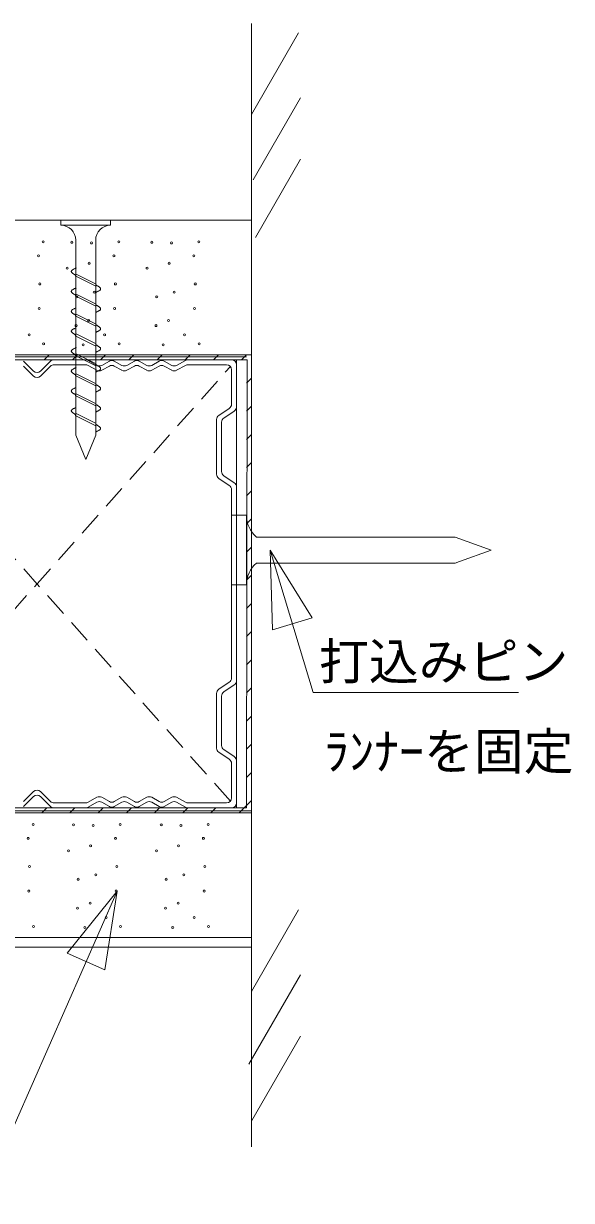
# Model space of a CAD drawing. Units: millimetres on the paper, with parts at other scales. Extents: x -138 to 137, y -97 to 95.
# Drawn here: x 42 to 69.4, y -21.1 to 38 of the extents above; entities that cross this region are included whole.
import ezdxf
from ezdxf.enums import TextEntityAlignment as Align

# ---------------------------------------------------------------- set-up
doc = ezdxf.new("R2010")
doc.units = ezdxf.units.MM
doc.linetypes.add('DASHED1', pattern=[1.8, 1.2, -0.6])
doc.layers.add('1-0_中心線', color=7, linetype='Continuous', lineweight=18)
doc.layers.add('1-6_文字', color=7, linetype='Continuous', lineweight=18)
doc.styles.add('ＭＳ ゴシック', font='')
doc.styles.get('ＭＳ ゴシック').set_extended_font_data('MS Gothic')

msp = doc.modelspace()

# ---------------------------------------------------------------- linework, layer by layer
at = {"layer": '1-0_中心線'}
for p, q in [((53.396, -18.361), (53.396, 38.038)), ((53.396, 33.473), (55.762, 37.571)), ((53.48, 30.189), (55.861, 34.312)), ((53.592, 27.296), (55.861, 31.225)), ((53.396, 28.159), (6.378, 28.159)), ((43.835, 28.159), (43.835, 27.909)), ((43.835, 27.909), (46.335, 27.909)), ((53.396, -8.341), (53.396, 28.159)), ((45.585, 27.159), (45.585, 17.365)), ((45.607, 24.953), (44.607, 25.453)), ((45.562, 24.864), (44.562, 25.364)), ((45.562, 23.864), (44.562, 24.364)), ((45.607, 23.953), (44.607, 24.453)), ((45.562, 22.864), (44.562, 23.364)), ((45.607, 22.953), (44.607, 23.453)), ((45.562, 21.864), (44.562, 22.364)), ((45.607, 21.953), (44.607, 22.453)), ((53.396, 21.409), (6.378, 21.409)), ((38.396, 21.309), (53.146, 21.309)), ((43.254, 21.409), (43.004, 21.159)), ((44.668, 21.409), (44.418, 21.159)), ((45.562, 20.864), (44.562, 21.364)), ((45.607, 20.953), (44.607, 21.453)), ((46.082, 21.409), (45.832, 21.159)), ((47.496, 21.409), (47.246, 21.159)), ((48.911, 21.409), (48.661, 21.159)), ((50.325, 21.409), (50.075, 21.159)), ((51.739, 21.409), (51.489, 21.159)), ((53.153, 21.409), (52.903, 21.158)), ((53.189, 21.159), (35.23, 21.159)), ((42.469, 20.585), (41.969, 21.085)), ((41.969, 20.835), (42.469, 20.335)), ((43.323, 21.085), (42.823, 20.585)), ((42.823, 20.335), (43.323, 20.835)), ((52.646, 21.159), (43.239, 21.159)), ((45.081, 21.159), (43.499, 21.159)), ((45.081, 20.909), (43.499, 20.909)), ((45.649, 20.877), (45.203, 21.127)), ((45.649, 20.627), (45.203, 20.877)), ((46.274, 21.09), (45.893, 20.877)), ((46.274, 20.84), (45.893, 20.627)), ((46.899, 20.877), (46.518, 21.09)), ((46.899, 20.627), (46.518, 20.84)), ((47.524, 21.09), (47.143, 20.877)), ((47.524, 20.84), (47.143, 20.627)), ((48.149, 20.877), (47.768, 21.09)), ((48.149, 20.627), (47.768, 20.84)), ((48.774, 21.09), (48.393, 20.877)), ((48.774, 20.84), (48.393, 20.627)), ((49.399, 20.877), (49.018, 21.09)), ((49.399, 20.627), (49.018, 20.84)), ((50.089, 21.127), (49.643, 20.877)), ((50.089, 20.877), (49.643, 20.627)), ((52.146, 20.909), (50.211, 20.909)), ((52.396, 21.159), (50.266, 21.159)), ((52.396, 21.159), (50.28, 21.159)), ((52.646, -1.338), (52.646, 21.159)), ((52.646, 18.792), (52.646, 20.909)), ((53.189, 21.159), (53.143, -1.342)), ((45.562, 19.864), (44.562, 20.364)), ((45.607, 19.953), (44.607, 20.453)), ((52.396, 18.926), (52.396, 20.659)), ((53.396, 20.237), (53.146, 19.987)), ((45.562, 18.864), (44.562, 19.364)), ((45.607, 18.953), (44.607, 19.453)), ((45.562, 17.864), (44.562, 18.364)), ((45.607, 17.953), (44.607, 18.453)), ((52.285, 18.718), (51.757, 18.367)), ((52.535, 18.584), (52.007, 18.233)), ((53.396, 18.823), (53.146, 18.573)), ((51.646, 15.409), (51.646, 18.159)), ((51.896, 18.025), (51.896, 15.542)), ((45.085, 16.158), (45.585, 17.365)), ((53.396, 17.409), (53.146, 17.159)), ((53.396, 15.994), (53.146, 15.744)), ((52.285, 14.849), (51.757, 15.201)), ((52.535, 14.983), (52.007, 15.334)), ((52.646, 10.159), (52.646, 14.775)), ((53.396, 14.58), (53.146, 14.33)), ((52.396, 13.353), (52.396, 9.853)), ((52.396, 13.353), (53.146, 13.353)), ((53.146, 13.353), (53.146, 9.853)), ((53.396, 13.166), (53.146, 12.916)), ((53.646, 12.253), (63.615, 12.253)), ((65.421, 11.603), (63.615, 12.253)), ((53.396, 11.752), (53.146, 11.502)), ((53.646, 10.953), (63.615, 10.953)), ((53.396, 10.337), (53.146, 10.087)), ((52.396, 9.853), (53.146, 9.853)), ((52.646, 5.042), (52.646, 9.534)), ((53.396, 8.923), (53.146, 8.673)), ((53.396, 7.509), (53.146, 7.259)), ((53.396, 6.095), (53.146, 5.845)), ((52.285, 4.968), (51.757, 4.617)), ((52.535, 4.834), (52.007, 4.483)), ((51.646, 1.659), (51.646, 4.409)), ((51.896, 4.275), (51.896, 1.792)), ((53.396, 4.681), (53.146, 4.431)), ((53.396, 3.266), (53.146, 3.016)), ((53.396, 1.852), (53.146, 1.602)), ((52.285, 1.099), (51.757, 1.451)), ((52.535, 1.233), (52.007, 1.584)), ((52.396, 0.891), (52.396, -0.841)), ((53.396, 0.438), (53.146, 0.188)), ((41.969, -1.018), (42.469, -0.518)), ((42.823, -0.518), (43.323, -1.018)), ((42.469, -0.768), (41.969, -1.268)), ((43.323, -1.268), (42.823, -0.768)), ((45.081, -1.091), (43.499, -1.091)), ((45.649, -0.81), (45.203, -1.06)), ((45.649, -1.06), (45.203, -1.31)), ((46.274, -1.023), (45.893, -0.81)), ((46.274, -1.273), (45.893, -1.06)), ((46.899, -0.81), (46.518, -1.023)), ((46.899, -1.06), (46.518, -1.273)), ((47.524, -1.023), (47.143, -0.81)), ((47.524, -1.273), (47.143, -1.06)), ((48.149, -0.81), (47.768, -1.023)), ((48.149, -1.06), (47.768, -1.273)), ((48.774, -1.023), (48.393, -0.81)), ((48.774, -1.273), (48.393, -1.06)), ((49.399, -0.81), (49.018, -1.023)), ((49.399, -1.06), (49.018, -1.273)), ((50.089, -1.06), (49.643, -0.81)), ((50.089, -1.31), (49.643, -1.06)), ((52.146, -1.091), (50.211, -1.091)), ((53.396, -0.976), (52.781, -1.591)), ((53.396, -1.591), (6.337, -1.591)), ((53.143, -1.341), (6.378, -1.341)), ((53.396, -1.491), (36.84, -1.491)), ((43.131, -1.341), (42.881, -1.591)), ((45.081, -1.341), (43.499, -1.341)), ((44.545, -1.341), (44.295, -1.591)), ((45.96, -1.341), (45.71, -1.591)), ((47.374, -1.341), (47.124, -1.591)), ((48.788, -1.341), (48.538, -1.591)), ((50.202, -1.341), (49.952, -1.591)), ((52.396, -1.341), (50.211, -1.341)), ((51.616, -1.341), (51.366, -1.591)), ((53.396, -10.557), (55.762, -6.459)), ((53.396, -7.841), (6.378, -7.841)), ((6.378, -8.341), (53.396, -8.341)), ((53.268, -14.21), (55.861, -9.718)), ((53.415, -17.041), (55.861, -12.805))]:
    msp.add_line(p, q, dxfattribs=at)
at = {"layer": '1-0_中心線', "linetype": 'DASHED1'}
for p, q in [((52.341, -0.998), (32.951, 20.815)), ((32.951, -0.998), (52.341, 20.815))]:
    msp.add_line(p, q, dxfattribs=at)
at = {"layer": '1-0_中心線'}
for points in [[(43.835, 28.159), (46.335, 28.159), (46.335, 27.909)], [(45.085, 16.158), (44.585, 17.365), (44.585, 27.159)], [(44.613, 25.768), (44.61, 25.766), (44.603, 25.763), (44.59, 25.757), (44.574, 25.75), (44.554, 25.741), (44.53, 25.73), (44.505, 25.717), (44.48, 25.704), (44.455, 25.69), (44.431, 25.676), (44.411, 25.662), (44.395, 25.648), (44.382, 25.635), (44.373, 25.624), (44.368, 25.613), (44.365, 25.605), (44.363, 25.599), (44.363, 25.595), (44.363, 25.594), (44.363, 25.593), (44.363, 25.589), (44.363, 25.582), (44.366, 25.574), (44.37, 25.563), (44.378, 25.55), (44.389, 25.536), (44.404, 25.52), (44.423, 25.504), (44.444, 25.487), (44.468, 25.471), (44.492, 25.455), (44.516, 25.44), (44.538, 25.426), (44.557, 25.414), (44.573, 25.405), (44.585, 25.398), (44.592, 25.394), (44.594, 25.393)], [(45.585, 24.534), (45.587, 24.535), (45.595, 24.538), (45.607, 24.544), (45.623, 24.551), (45.644, 24.561), (45.667, 24.571), (45.692, 24.584), (45.718, 24.597), (45.743, 24.611), (45.766, 24.625), (45.786, 24.639), (45.803, 24.653), (45.815, 24.666), (45.824, 24.678), (45.83, 24.688), (45.833, 24.696), (45.834, 24.702), (45.834, 24.706), (45.835, 24.707), (45.835, 24.709), (45.835, 24.712), (45.834, 24.719), (45.832, 24.727), (45.827, 24.738), (45.82, 24.751), (45.808, 24.765), (45.793, 24.781), (45.774, 24.797), (45.753, 24.814), (45.729, 24.83), (45.705, 24.846), (45.681, 24.861), (45.659, 24.875), (45.64, 24.887), (45.624, 24.896), (45.613, 24.903), (45.606, 24.907), (45.603, 24.909)], [(44.613, 24.768), (44.61, 24.766), (44.603, 24.763), (44.59, 24.757), (44.574, 24.75), (44.554, 24.741), (44.53, 24.73), (44.505, 24.717), (44.48, 24.704), (44.455, 24.69), (44.431, 24.676), (44.411, 24.662), (44.395, 24.648), (44.382, 24.635), (44.373, 24.624), (44.368, 24.613), (44.365, 24.605), (44.363, 24.599), (44.363, 24.595), (44.363, 24.594), (44.363, 24.593), (44.363, 24.589), (44.363, 24.582), (44.366, 24.574), (44.37, 24.563), (44.378, 24.55), (44.389, 24.536), (44.404, 24.52), (44.423, 24.504), (44.444, 24.487), (44.468, 24.471), (44.492, 24.455), (44.516, 24.44), (44.538, 24.426), (44.557, 24.414), (44.573, 24.405), (44.585, 24.398), (44.592, 24.394), (44.594, 24.393)], [(44.613, 23.768), (44.61, 23.766), (44.603, 23.763), (44.59, 23.757), (44.574, 23.75), (44.554, 23.741), (44.53, 23.73), (44.505, 23.717), (44.48, 23.704), (44.455, 23.69), (44.431, 23.676), (44.411, 23.662), (44.395, 23.648), (44.382, 23.635), (44.373, 23.624), (44.368, 23.613), (44.365, 23.605), (44.363, 23.599), (44.363, 23.595), (44.363, 23.594), (44.363, 23.593), (44.363, 23.589), (44.363, 23.582), (44.366, 23.574), (44.37, 23.563), (44.378, 23.55), (44.389, 23.536), (44.404, 23.52), (44.423, 23.504), (44.444, 23.487), (44.468, 23.471), (44.492, 23.455), (44.516, 23.44), (44.538, 23.426), (44.557, 23.414), (44.573, 23.405), (44.585, 23.398), (44.592, 23.394), (44.594, 23.393)], [(45.585, 23.534), (45.587, 23.535), (45.595, 23.538), (45.607, 23.544), (45.623, 23.551), (45.644, 23.561), (45.667, 23.571), (45.692, 23.584), (45.718, 23.597), (45.743, 23.611), (45.766, 23.625), (45.786, 23.639), (45.803, 23.653), (45.815, 23.666), (45.824, 23.678), (45.83, 23.688), (45.833, 23.696), (45.834, 23.702), (45.834, 23.706), (45.835, 23.707), (45.835, 23.709), (45.835, 23.712), (45.834, 23.719), (45.832, 23.727), (45.827, 23.738), (45.82, 23.751), (45.808, 23.765), (45.793, 23.781), (45.774, 23.797), (45.753, 23.814), (45.729, 23.83), (45.705, 23.846), (45.681, 23.861), (45.659, 23.875), (45.64, 23.887), (45.624, 23.896), (45.613, 23.903), (45.606, 23.907), (45.603, 23.909)], [(44.613, 22.768), (44.61, 22.766), (44.603, 22.763), (44.59, 22.757), (44.574, 22.75), (44.554, 22.741), (44.53, 22.73), (44.505, 22.717), (44.48, 22.704), (44.455, 22.69), (44.431, 22.676), (44.411, 22.662), (44.395, 22.648), (44.382, 22.635), (44.373, 22.624), (44.368, 22.613), (44.365, 22.605), (44.363, 22.599), (44.363, 22.595), (44.363, 22.594), (44.363, 22.593), (44.363, 22.589), (44.363, 22.582), (44.366, 22.574), (44.37, 22.563), (44.378, 22.55), (44.389, 22.536), (44.404, 22.52), (44.423, 22.504), (44.444, 22.487), (44.468, 22.471), (44.492, 22.455), (44.516, 22.44), (44.538, 22.426), (44.557, 22.414), (44.573, 22.405), (44.585, 22.398), (44.592, 22.394), (44.594, 22.393)], [(45.585, 22.534), (45.587, 22.535), (45.595, 22.538), (45.607, 22.544), (45.623, 22.551), (45.644, 22.561), (45.667, 22.571), (45.692, 22.584), (45.718, 22.597), (45.743, 22.611), (45.766, 22.625), (45.786, 22.639), (45.803, 22.653), (45.815, 22.666), (45.824, 22.678), (45.83, 22.688), (45.833, 22.696), (45.834, 22.702), (45.834, 22.706), (45.835, 22.707), (45.835, 22.709), (45.835, 22.712), (45.834, 22.719), (45.832, 22.727), (45.827, 22.738), (45.82, 22.751), (45.808, 22.765), (45.793, 22.781), (45.774, 22.797), (45.753, 22.814), (45.729, 22.83), (45.705, 22.846), (45.681, 22.861), (45.659, 22.875), (45.64, 22.887), (45.624, 22.896), (45.613, 22.903), (45.606, 22.907), (45.603, 22.909)], [(45.585, 21.534), (45.587, 21.535), (45.595, 21.538), (45.607, 21.544), (45.623, 21.551), (45.644, 21.561), (45.667, 21.571), (45.692, 21.584), (45.718, 21.597), (45.743, 21.611), (45.766, 21.625), (45.786, 21.639), (45.803, 21.653), (45.815, 21.666), (45.824, 21.678), (45.83, 21.688), (45.833, 21.696), (45.834, 21.702), (45.834, 21.706), (45.835, 21.707), (45.835, 21.709), (45.835, 21.712), (45.834, 21.719), (45.832, 21.727), (45.827, 21.738), (45.82, 21.751), (45.808, 21.765), (45.793, 21.781), (45.774, 21.797), (45.753, 21.814), (45.729, 21.83), (45.705, 21.846), (45.681, 21.861), (45.659, 21.875), (45.64, 21.887), (45.624, 21.896), (45.613, 21.903), (45.606, 21.907), (45.603, 21.909)], [(44.613, 21.768), (44.61, 21.766), (44.603, 21.763), (44.59, 21.757), (44.574, 21.75), (44.554, 21.741), (44.53, 21.73), (44.505, 21.717), (44.48, 21.704), (44.455, 21.69), (44.431, 21.676), (44.411, 21.662), (44.395, 21.648), (44.382, 21.635), (44.373, 21.624), (44.368, 21.613), (44.365, 21.605), (44.363, 21.599), (44.363, 21.595), (44.363, 21.594), (44.363, 21.593), (44.363, 21.589), (44.363, 21.582), (44.366, 21.574), (44.37, 21.563), (44.378, 21.55), (44.389, 21.536), (44.404, 21.52), (44.423, 21.504), (44.444, 21.487), (44.468, 21.471), (44.492, 21.455), (44.516, 21.44), (44.538, 21.426), (44.557, 21.414), (44.573, 21.405), (44.585, 21.398), (44.592, 21.394), (44.594, 21.393)], [(44.613, 20.768), (44.61, 20.766), (44.603, 20.763), (44.59, 20.757), (44.574, 20.75), (44.554, 20.741), (44.53, 20.73), (44.505, 20.717), (44.48, 20.704), (44.455, 20.69), (44.431, 20.676), (44.411, 20.662), (44.395, 20.648), (44.382, 20.635), (44.373, 20.624), (44.368, 20.613), (44.365, 20.605), (44.363, 20.599), (44.363, 20.595), (44.363, 20.594), (44.363, 20.593), (44.363, 20.589), (44.363, 20.582), (44.366, 20.574), (44.37, 20.563), (44.378, 20.55), (44.389, 20.536), (44.404, 20.52), (44.423, 20.504), (44.444, 20.487), (44.468, 20.471), (44.492, 20.455), (44.516, 20.44), (44.538, 20.426), (44.557, 20.414), (44.573, 20.405), (44.585, 20.398), (44.592, 20.394), (44.594, 20.393)], [(45.585, 20.534), (45.587, 20.535), (45.595, 20.538), (45.607, 20.544), (45.623, 20.551), (45.644, 20.561), (45.667, 20.571), (45.692, 20.584), (45.718, 20.597), (45.743, 20.611), (45.766, 20.625), (45.786, 20.639), (45.803, 20.653), (45.815, 20.666), (45.824, 20.678), (45.83, 20.688), (45.833, 20.696), (45.834, 20.702), (45.834, 20.706), (45.835, 20.707), (45.835, 20.709), (45.835, 20.712), (45.834, 20.719), (45.832, 20.727), (45.827, 20.738), (45.82, 20.751), (45.808, 20.765), (45.793, 20.781), (45.774, 20.797), (45.753, 20.814), (45.729, 20.83), (45.705, 20.846), (45.681, 20.861), (45.659, 20.875), (45.64, 20.887), (45.624, 20.896), (45.613, 20.903), (45.606, 20.907), (45.603, 20.909)], [(44.613, 19.768), (44.61, 19.766), (44.603, 19.763), (44.59, 19.757), (44.574, 19.75), (44.554, 19.741), (44.53, 19.73), (44.505, 19.717), (44.48, 19.704), (44.455, 19.69), (44.431, 19.676), (44.411, 19.662), (44.395, 19.648), (44.382, 19.635), (44.373, 19.624), (44.368, 19.613), (44.365, 19.605), (44.363, 19.599), (44.363, 19.595), (44.363, 19.594), (44.363, 19.593), (44.363, 19.589), (44.363, 19.582), (44.366, 19.574), (44.37, 19.563), (44.378, 19.55), (44.389, 19.536), (44.404, 19.52), (44.423, 19.504), (44.444, 19.487), (44.468, 19.471), (44.492, 19.455), (44.516, 19.44), (44.538, 19.426), (44.557, 19.414), (44.573, 19.405), (44.585, 19.398), (44.592, 19.394), (44.594, 19.393)], [(45.585, 19.534), (45.587, 19.535), (45.595, 19.538), (45.607, 19.544), (45.623, 19.551), (45.644, 19.561), (45.667, 19.571), (45.692, 19.584), (45.718, 19.597), (45.743, 19.611), (45.766, 19.625), (45.786, 19.639), (45.803, 19.653), (45.815, 19.666), (45.824, 19.678), (45.83, 19.688), (45.833, 19.696), (45.834, 19.702), (45.834, 19.706), (45.835, 19.707), (45.835, 19.709), (45.835, 19.712), (45.834, 19.719), (45.832, 19.727), (45.827, 19.738), (45.82, 19.751), (45.808, 19.765), (45.793, 19.781), (45.774, 19.797), (45.753, 19.814), (45.729, 19.83), (45.705, 19.846), (45.681, 19.861), (45.659, 19.875), (45.64, 19.887), (45.624, 19.896), (45.613, 19.903), (45.606, 19.907), (45.603, 19.909)], [(45.585, 18.534), (45.587, 18.535), (45.595, 18.538), (45.607, 18.544), (45.623, 18.551), (45.644, 18.561), (45.667, 18.571), (45.692, 18.584), (45.718, 18.597), (45.743, 18.611), (45.766, 18.625), (45.786, 18.639), (45.803, 18.653), (45.815, 18.666), (45.824, 18.678), (45.83, 18.688), (45.833, 18.696), (45.834, 18.702), (45.834, 18.706), (45.835, 18.707), (45.835, 18.709), (45.835, 18.712), (45.834, 18.719), (45.832, 18.727), (45.827, 18.738), (45.82, 18.751), (45.808, 18.765), (45.793, 18.781), (45.774, 18.797), (45.753, 18.814), (45.729, 18.83), (45.705, 18.846), (45.681, 18.861), (45.659, 18.875), (45.64, 18.887), (45.624, 18.896), (45.613, 18.903), (45.606, 18.907), (45.603, 18.909)], [(44.613, 18.768), (44.61, 18.766), (44.603, 18.763), (44.59, 18.757), (44.574, 18.75), (44.554, 18.741), (44.53, 18.73), (44.505, 18.717), (44.48, 18.704), (44.455, 18.69), (44.431, 18.676), (44.411, 18.662), (44.395, 18.648), (44.382, 18.635), (44.373, 18.624), (44.368, 18.613), (44.365, 18.605), (44.363, 18.599), (44.363, 18.595), (44.363, 18.594), (44.363, 18.593), (44.363, 18.589), (44.363, 18.582), (44.366, 18.574), (44.37, 18.563), (44.378, 18.55), (44.389, 18.536), (44.404, 18.52), (44.423, 18.504), (44.444, 18.487), (44.468, 18.471), (44.492, 18.455), (44.516, 18.44), (44.538, 18.426), (44.557, 18.414), (44.573, 18.405), (44.585, 18.398), (44.592, 18.394), (44.594, 18.393)], [(45.585, 17.534), (45.587, 17.535), (45.595, 17.538), (45.607, 17.544), (45.623, 17.551), (45.644, 17.561), (45.667, 17.571), (45.692, 17.584), (45.718, 17.597), (45.743, 17.611), (45.766, 17.625), (45.786, 17.639), (45.803, 17.653), (45.815, 17.666), (45.824, 17.678), (45.83, 17.688), (45.833, 17.696), (45.834, 17.702), (45.834, 17.706), (45.835, 17.707), (45.835, 17.709), (45.835, 17.712), (45.834, 17.719), (45.832, 17.727), (45.827, 17.738), (45.82, 17.751), (45.808, 17.765), (45.793, 17.781), (45.774, 17.797), (45.753, 17.814), (45.729, 17.83), (45.705, 17.846), (45.681, 17.861), (45.659, 17.875), (45.64, 17.887), (45.624, 17.896), (45.613, 17.903), (45.606, 17.907), (45.603, 17.909)], [(52.396, 5.176), (52.396, 9.971), (52.396, 14.641)], [(65.421, 11.603), (63.837, 11.033), (63.615, 10.953)]]:
    msp.add_lwpolyline(points, dxfattribs=at)
for centre in [(42.958, 27.072), (44.393, 27.055), (45.378, 27.021), (46.744, 27.072), (48.403, 27.055), (49.388, 27.021), (50.754, 27.072), (42.715, 26.381), (45.257, 26), (46.502, 26.381), (49.267, 26), (50.512, 26.381), (44.151, 25.758), (48.16, 25.758), (42.785, 24.963), (46.571, 24.963), (50.581, 24.963), (44.635, 24.323), (45.517, 24.548), (48.645, 24.323), (49.526, 24.548), (42.75, 23.735), (46.537, 23.735), (50.546, 23.735), (45.233, 23.126), (49.242, 23.126), (42.249, 22.404), (44.6, 22.871), (46.035, 22.404), (48.61, 22.871), (50.045, 22.404), (42.975, 21.955), (44.964, 21.903), (46.762, 21.955), (48.973, 21.903), (50.771, 21.955), (42.444, -2.178), (44.467, -2.195), (45.453, -2.229), (46.819, -2.178), (48.876, -2.195), (49.862, -2.229), (51.227, -2.178), (42.202, -2.869), (46.576, -2.869), (50.985, -2.869), (44.225, -3.492), (45.332, -3.25), (48.634, -3.492), (49.741, -3.25), (42.271, -4.287), (45.591, -4.702), (46.646, -4.287), (50, -4.702), (51.055, -4.287), (44.709, -4.927), (49.118, -4.927), (42.237, -5.515), (46.611, -5.515), (51.02, -5.515), (44.675, -6.379), (45.307, -6.124), (49.084, -6.379), (49.716, -6.124), (46.11, -6.846), (50.519, -6.846), (42.462, -7.295), (45.038, -7.347), (46.836, -7.295), (49.447, -7.347), (51.245, -7.295)]:
    msp.add_circle(centre, 0.05, dxfattribs=at)
for centre, radius, start, end in [((43.835, 27.159), 0.75, 0, 90), ((46.335, 27.159), 0.75, 90, 180), ((43.499, 20.909), 0.25, 90, 135), ((43.499, 20.659), 0.25, 90, 135), ((45.081, 20.909), 0.25, 60.75117, 90), ((45.081, 20.659), 0.25, 60.75117, 90), ((45.771, 21.095), 0.25, 240.75117, 299.24883), ((46.396, 20.872), 0.25, 60.75117, 119.24883), ((46.396, 20.622), 0.25, 60.75117, 119.24883), ((47.021, 21.095), 0.25, 240.75117, 299.24883), ((47.646, 20.872), 0.25, 60.75117, 119.24883), ((47.646, 20.622), 0.25, 60.75117, 119.24883), ((48.271, 21.095), 0.25, 240.75117, 299.24883), ((48.896, 20.872), 0.25, 60.75117, 119.24883), ((48.896, 20.622), 0.25, 60.75117, 119.24883), ((49.521, 21.095), 0.25, 240.75117, 299.24883), ((50.211, 20.909), 0.25, 90, 119.24883), ((50.211, 20.659), 0.25, 90, 119.24883), ((52.146, 20.659), 0.25, 0, 90), ((52.396, 20.909), 0.25, 0, 90), ((42.646, 20.762), 0.25, 225, 315), ((42.646, 20.512), 0.25, 225, 315), ((45.771, 20.845), 0.25, 240.75117, 299.24883), ((47.021, 20.845), 0.25, 240.75117, 299.24883), ((48.271, 20.845), 0.25, 240.75117, 299.24883), ((49.521, 20.845), 0.25, 240.75117, 299.24883), ((52.146, 18.926), 0.25, 303.69007, 0), ((51.896, 18.159), 0.25, 123.69007, 180), ((52.396, 18.792), 0.25, 303.69007, 0), ((52.146, 18.025), 0.25, 123.69007, 180), ((51.896, 15.409), 0.25, 180, 236.30993), ((52.146, 15.542), 0.25, 180, 236.30993), ((52.146, 14.641), 0.25, 0, 56.30993), ((52.396, 14.775), 0.25, 0, 56.30993), ((54.606, 13.353), 1.46, 180, 228.88791), ((54.606, 9.853), 1.46, 131.11208, 180), ((52.146, 5.176), 0.25, 303.69007, 0), ((52.396, 5.042), 0.25, 303.69007, 0), ((51.896, 4.409), 0.25, 123.69007, 180), ((52.146, 4.275), 0.25, 123.69007, 180), ((52.146, 1.792), 0.25, 180, 236.30993), ((51.896, 1.659), 0.25, 180, 236.30993), ((52.396, 1.025), 0.25, 0, 56.30993), ((52.146, 0.891), 0.25, 0, 56.30993), ((42.646, -0.695), 0.25, 45, 135), ((42.646, -0.945), 0.25, 45, 135), ((43.499, -0.841), 0.25, 225, 270), ((45.081, -0.841), 0.25, 270, 299.24883), ((45.771, -1.028), 0.25, 60.75117, 119.24883), ((45.771, -1.278), 0.25, 60.75117, 119.24883), ((46.396, -0.805), 0.25, 240.75117, 299.24883), ((47.021, -1.028), 0.25, 60.75117, 119.24883), ((47.021, -1.278), 0.25, 60.75117, 119.24883), ((47.646, -0.805), 0.25, 240.75117, 299.24883), ((48.271, -1.028), 0.25, 60.75117, 119.24883), ((48.271, -1.278), 0.25, 60.75117, 119.24883), ((48.896, -0.805), 0.25, 240.75117, 299.24883), ((49.521, -1.028), 0.25, 60.75117, 119.24883), ((49.521, -1.278), 0.25, 60.75117, 119.24883), ((50.211, -0.841), 0.25, 240.75117, 270), ((52.146, -0.841), 0.25, 270, 0), ((52.396, -1.091), 0.25, 270, 0), ((43.499, -1.091), 0.25, 225, 270), ((45.081, -1.091), 0.25, 270, 299.24883), ((46.396, -1.055), 0.25, 240.75117, 299.24883), ((47.646, -1.055), 0.25, 240.75117, 299.24883), ((48.896, -1.055), 0.25, 240.75117, 299.24883), ((50.211, -1.091), 0.25, 240.75117, 270)]:
    msp.add_arc(centre, radius, start, end, dxfattribs=at)
at = {"layer": '1-6_文字'}
for p, q in [((54.331, 11.603), (56.437, 8.203)), ((54.331, 11.603), (54.455, 7.605)), ((54.331, 11.603), (56.488, 4.446)), ((56.437, 8.203), (54.455, 7.605)), ((56.488, 4.446), (66.783, 4.446)), ((46.661, -5.515), (44.156, -8.633)), ((46.661, -5.515), (46.051, -9.468)), ((46.051, -9.468), (44.156, -8.633))]:
    msp.add_line(p, q, dxfattribs=at)
msp.add_lwpolyline([(46.661, -5.515), (39.818, -21.05), (7.947, -21.05)], dxfattribs=at)

# ---------------------------------------------------------------- texts
at = {"layer": '1-6_文字', "color": 4, "style": 'ＭＳ ゴシック'}
for s, p in [('打込みピン', (56.783, 4.544)), ('ﾗﾝﾅｰを固定', (57.046, 0.031))]:
    msp.add_text(s, height=1.833, dxfattribs=at).set_placement(p, align=Align.BOTTOM_LEFT)

doc.saveas('drawing.dxf')
